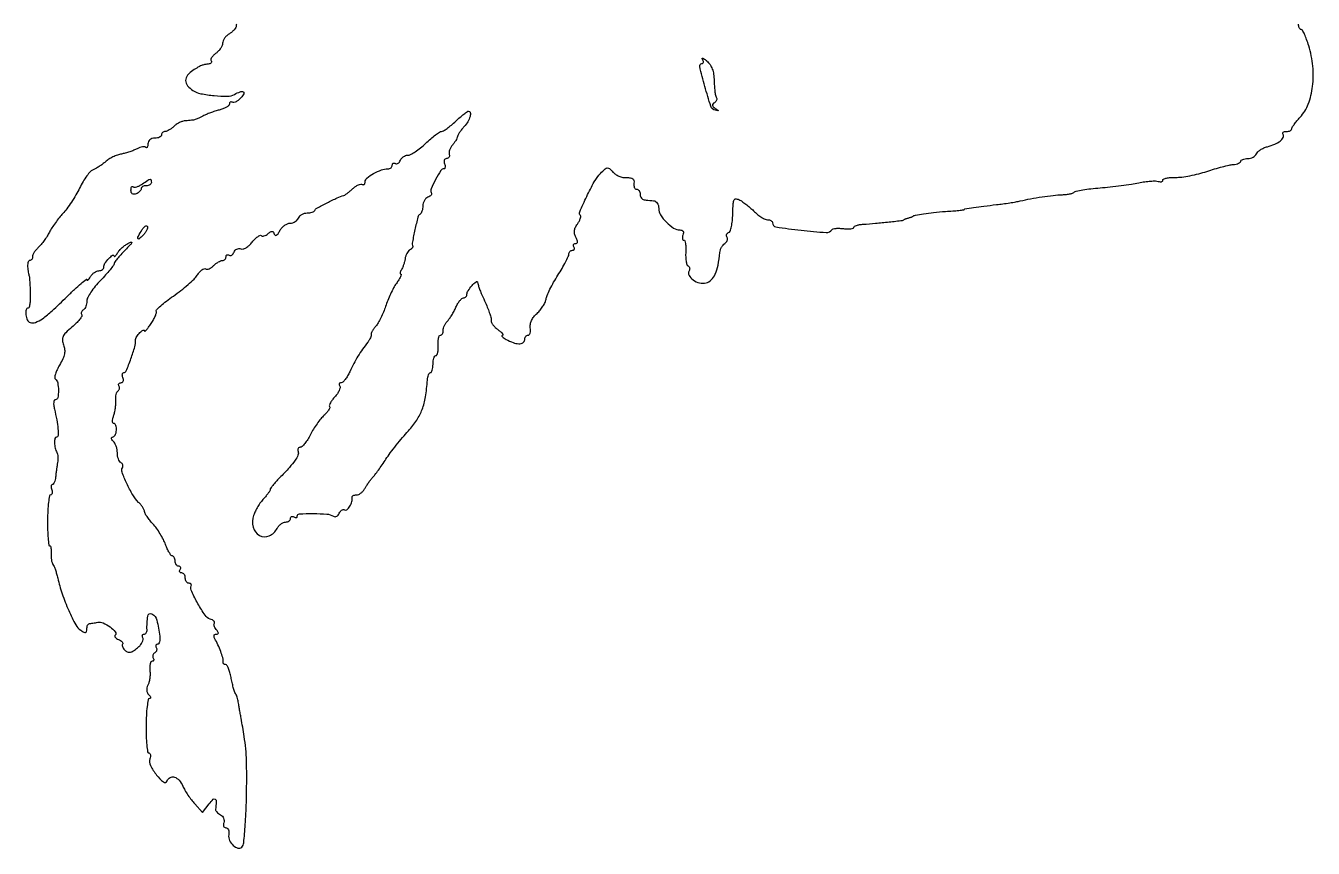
# Model space of a CAD drawing. Extents: x 0 to 379, y 0 to 484.
# Drawn here: x 0 to 379.3, y -0.1 to 242.1 of the extents above; entities that cross this region are included whole.
import ezdxf

# ---------------------------------------------------------------- set-up
doc = ezdxf.new("R2010")
doc.units = 0

msp = doc.modelspace()

# ---------------------------------------------------------------- linework, layer by layer
msp.add_lwpolyline([(62.102124, 242.59124, 0.098884), (62, 242.079902, -0.135674), (61.863312, 241.585438, -0.04347), (61.4125, 240.962291, -0.039695), (60.765363, 240.324309, -0.035184), (60, 239.767927, 0.050131), (59.234929, 239.17608, 0.047501), (58.5875, 238.433815, 0.051085), (58.144274, 237.660153, 0.104925), (58, 236.980212, -0.099852), (57.860695, 236.289614, -0.046649), (57.428233, 235.481404, -0.043677), (56.79823, 234.689213, -0.046816), (56.053561, 234.038604, 0.037974), (55.345323, 233.441537, 0.054772), (54.827366, 232.807554, 0.069684), (54.559149, 232.232519, 0.215985), (54.612578, 231.817845, -0.11301), (54.722079, 231.496597, -0.159927), (54.65847, 231.203523, -0.144582), (54.424985, 230.984817, -0.087236), (54.059017, 230.875, 0.019151), (52.707753, 230.66277, 0.045635), (51.733434, 230.37701, 0.038735), (50.736757, 229.890722, 0.010653), (49.25, 228.973722, 0.078648), (47.644797, 227.534468, 0.172398), (47.099603, 226.000256, 0.172848), (47.64529, 224.468898, 0.079124), (49.25, 223.037864, 0.094715), (51.549035, 222.115696, 0.025287), (55.470586, 221.55493, 0.024041), (59.389828, 221.38474, 0.121169), (61.5, 221.914215, -0.030524), (63.185936, 222.67922, -0.209099), (64.075594, 222.637095, -0.426784), (64.253274, 222.071655, -0.058382), (63.452738, 220.947776, -0.036898), (62.730673, 220.259465, -0.050554), (61.983474, 219.762752, -0.061447), (61.320234, 219.51089, -0.201086), (60.866353, 219.582598, 0.097362), (60.535938, 219.706765, 0.174927), (60.254491, 219.65526, 0.170647), (60.06614, 219.434082, 0.092102), (60, 219.078069, -0.202848), (59.811626, 218.632851, -0.054374), (59.192188, 218.150487, -0.04597), (58.302874, 217.70865, -0.033659), (57.25, 217.38072, 0.017008), (56.051051, 217.050631, 0.01182), (54.720312, 216.600299, 0.011937), (53.462119, 216.10675, 0.023999), (52.5, 215.647103, -0.012808), (50.992902, 214.885225, -0.042295), (49.951434, 214.4957, -0.040838), (48.840468, 214.280037, -0.011346), (47.071429, 214.125, 0.059082), (46.223651, 213.96832, 0.03547), (45.26875, 213.596094, 0.0351), (44.358338, 213.083532, 0.050658), (43.642857, 212.5, -0.032161), (42.989814, 211.925966, -0.032192), (42.26875, 211.440625, -0.03396), (41.586132, 211.10227, -0.098387), (41.071429, 211, 0.09221), (40.662416, 210.923923, 0.096076), (40.314732, 210.70625, 0.099376), (40.082053, 210.381541, 0.106313), (40, 210, -0.191087), (39.848523, 209.618118, -0.088204), (39.4125, 209.29375, -0.068025), (38.765418, 209.073693, -0.048028), (38, 209, 0.07172), (37.189264, 208.883106, 0.102443), (36.55, 208.541667, 0.11401), (36.144249, 208.006838, 0.105888), (36, 207.333333, -0.036245), (35.956608, 206.735523, -0.101051), (35.814502, 206.341748, -0.237774), (35.605842, 206.212042, -0.222224), (35.368517, 206.29815, 0.1833), (34.99016, 206.468396, 0.054915), (34.34789, 206.436595, 0.04696), (33.576034, 206.237003, 0.036141), (32.780805, 205.88269, -0.028477), (31.841265, 205.446718, -0.014496), (30.61717, 205.001927, -0.014353), (29.324444, 204.614985, -0.020829), (28.162287, 204.354521, 0.0422), (26.997177, 204.040611, 0.02635), (25.694547, 203.489537, 0.026369), (24.459162, 202.805586, 0.042785), (23.5, 202.08566, -0.021277), (22.6138, 201.358941, -0.017173), (21.604627, 200.653683, -0.017505), (20.626652, 200.066652, -0.042046), (19.856176, 199.721141, 0.124344), (19.074671, 199.203598, 0.024849), (18.003099, 197.901967, 0.02487), (16.878851, 196.22048, 0.02095), (15.856176, 194.3383, -0.017358), (14.767779, 192.300411, -0.013314), (13.444138, 190.150563, -0.013513), (12.096323, 188.203647, -0.030838), (10.953655, 186.830963, 0.01937), (9.873009, 185.591691, 0.012952), (8.730293, 184.096268, 0.013053), (7.696654, 182.586973, 0.024903), (6.960483, 181.314791, -0.021814), (6.278175, 180.118718, -0.015964), (5.422593, 178.851764, -0.01619), (4.533335, 177.701849, -0.034035), (3.756828, 176.882705, 0.031629), (3.084503, 176.180259, 0.032952), (2.516068, 175.407758, 0.034916), (2.118843, 174.678374, 0.107635), (2, 174.132705, -0.071869), (1.937459, 173.699848, -0.08698), (1.755341, 173.332732, -0.100401), (1.484731, 173.087305, -0.134937), (1.167119, 173, 0.257279), (0.866689, 172.834453, 0.077618), (0.652201, 172.339063, 0.056197), (0.548709, 171.612021, 0.034909), (0.583786, 170.75, 0.006054), (0.690053, 169.887328, 0.00996), (0.803254, 169.160937, 0.003947), (0.915232, 168.55388, 0.359511), (0.980482, 168.5, -0.392763), (1.042723, 168.442191, -0.000935), (1.139098, 167.10446, -0.004822), (1.231847, 165.570876, -0.002898), (1.313815, 163.749225, -0.014819), (1.33118, 161.927905, -0.024515), (1.224996, 160.394217, -0.021709), (1.035449, 159.23119, -0.355668), (0.75, 158.999225, 0.349394), (0.10512, 158.487016, 0.08626), (0.025172, 157.040015, 0.07342), (0.445252, 155.482703, 0.211294), (1.25, 154.741554, 0.174847), (2.850894, 154.770974, 0.061359), (4.914034, 155.86385, 0.034399), (7.756642, 158.155381, 0.008351), (12.114334, 162.33, -0.006931), (14.374923, 164.507965, -0.012813), (16.280018, 166.203625, -0.008888), (17.795455, 167.438902, -0.613208), (18.030409, 167.33, 0.356003), (18.14517, 167.199324, 0.225136), (18.351299, 167.257875, 0.060739), (18.685217, 167.63114, 0.020271), (19.080099, 168.25, -0.055942), (19.577617, 168.919365, -0.050884), (20.225995, 169.485938, -0.054217), (20.919862, 169.872383, -0.100292), (21.54969, 170, 0.072223), (22.103907, 170.080474, 0.087189), (22.573971, 170.314732, 0.100444), (22.888219, 170.662847, 0.134323), (23, 171.071429, -0.150066), (23.335393, 172.163745, -0.038676), (24.4984, 173.622303, -0.061147), (25.598591, 174.545614, -0.582517), (26.030409, 174.321429, 0.357981), (26.144432, 174.192607, 0.223523), (26.349283, 174.251755, 0.060443), (26.681008, 174.623067, 0.020222), (27.073236, 175.237737, -0.051582), (27.619218, 175.985613, -0.027045), (28.436613, 176.799164, -0.026591), (29.373585, 177.550363, -0.036704), (30.292827, 178.113009, -0.048972), (31.10732, 178.436451, -0.65183), (31.259296, 178.254406, -0.075726), (30.783538, 177.574951, -0.006077), (29.25, 176.006615, 0.010899), (28.005023, 174.708579, 0.01525), (26.954688, 173.492116, 0.011529), (26.146894, 172.448458, 0.160258), (26, 172.001925, -0.164942), (25.842728, 171.538144, -0.008123), (24.825, 170.25388, -0.012421), (23.532534, 168.753873, -0.00859), (22, 167.119437, 0.021551), (20.468764, 165.399129, 0.025235), (19.175, 163.63864, 0.025391), (18.247239, 162.064348, 0.121025), (18, 161.057872, -0.047633), (17.924701, 160.269253, -0.04665), (17.701458, 159.503353, -0.050536), (17.373444, 158.869956, -0.110041), (16.983688, 158.489919, 0.080187), (16.634215, 158.187339, 0.091392), (16.416538, 157.802603, 0.100747), (16.362762, 157.396908, 0.121732), (16.480127, 157.032156, -0.279021), (16.484679, 156.546532, -0.032878), (15.84748, 155.61626, -0.03173), (14.866892, 154.519935, -0.020581), (13.606404, 153.377123, 0.01857), (11.794145, 151.747276, 0.090104), (10.992261, 150.627566, 0.136543), (10.804937, 149.538625, 0.065662), (11.133621, 148.14855, -0.063739), (11.456894, 146.804363, -0.075926), (11.401082, 145.502699, -0.060045), (10.929313, 144.051717, -0.024691), (9.965797, 142.217457, 0.023382), (9.228383, 140.822507, 0.036187), (8.739377, 139.551158, 0.040515), (8.52029, 138.542398, 0.277184), (8.713731, 138.094776, -0.19536), (9.406662, 136.996485, -0.042936), (9.613873, 134.729888, -0.043768), (9.437109, 132.582543, -0.365364), (8.746321, 132, 0.279844), (8.410484, 131.796065, 0.092845), (8.236337, 131.221267, 0.058401), (8.243061, 130.342251, 0.029401), (8.445321, 129.25, -0.015159), (9.12583, 126.081696, -0.026502), (9.469107, 123.420076, -0.02628), (9.514257, 121.433623, -0.405505), (9.067505, 121, 0.358285), (8.594341, 120.611012, 0.054267), (8.480812, 119.297611, 0.049994), (8.671619, 117.742765, 0.076678), (9.167822, 116.482419, -0.082998), (9.363411, 115.966717, -0.031467), (9.466608, 115.201086, -0.030111), (9.475986, 114.337816, -0.032301), (9.380128, 113.5, 0.006636), (9.225456, 112.572406, 0.003584), (9.058386, 111.426563, 0.003569), (8.904893, 110.256856, 0.005615), (8.791539, 109.25, -0.031214), (8.649558, 108.388228, -0.046141), (8.410226, 107.660938, -0.05653), (8.117696, 107.153638, -0.238047), (7.813277, 107, 0.241897), (7.575341, 106.877734, 0.127018), (7.452315, 106.559375, 0.078455), (7.471951, 106.074953, 0.042352), (7.638374, 105.5, -0.049816), (7.795471, 104.925348, -0.090853), (7.788732, 104.440625, -0.140474), (7.625628, 104.12287, -0.207254), (7.341938, 104, 0.364651), (6.993835, 103.707193, 0.012286), (6.709884, 101.796875, 0.018003), (6.498718, 99.375496, 0.010912), (6.414831, 96.5, 0.008166), (6.440681, 93.624305, 0.01356), (6.567759, 91.203125, 0.007169), (6.753304, 89.232795, 0.382858), (7.012763, 89, -0.293395), (7.250848, 88.847135, -0.057321), (7.416253, 88.339062, -0.044554), (7.49738, 87.612302, -0.027303), (7.469368, 86.75, 0.031949), (7.447688, 85.81521, 0.030193), (7.543818, 84.867187, 0.031586), (7.732927, 84.039313, 0.085204), (7.9986, 83.5, -0.057723), (8.322821, 82.923622, -0.014359), (8.713098, 81.9125, -0.014487), (9.095381, 80.721863, -0.014088), (9.411972, 79.5, 0.026837), (10.740589, 74.862411, 0.020668), (12.664133, 69.961401, 0.01704), (14.71682, 65.705633, 0.133042), (16.200087, 64.107116, 0.022545), (17.140959, 63.576915, 0.171269), (17.637991, 63.512523, 0.288327), (17.915394, 63.782503, 0.059453), (18, 64.491526, -0.047396), (18.055375, 65.074396, -0.063216), (18.220312, 65.579361, -0.078709), (18.463174, 65.935064, -0.180156), (18.75, 66.076511, 0.012191), (19.148837, 66.127051, 0.003256), (19.78094, 66.227075, 0.003299), (20.498086, 66.350214, 0.003399), (21.206393, 66.481627, -0.155403), (22.809212, 66.291457, -0.053077), (24.850739, 65.088456, -0.059402), (26.382534, 63.640675, -0.387955), (26.338684, 62.672017, 0.228152), (26.237529, 62.383095, 0.142875), (26.378302, 62.046083, 0.0865), (26.768545, 61.704698, 0.044965), (27.351128, 61.418754, -0.050169), (27.942512, 61.12083, -0.079672), (28.365578, 60.745315, -0.11187), (28.560105, 60.355677, -0.201099), (28.505267, 60.008522, 0.168514), (28.420045, 59.626852, 0.077714), (28.557205, 59.129947, 0.063749), (28.884304, 58.598541, 0.049787), (29.360677, 58.115628, 0.09614), (30.123787, 57.697715, 0.135335), (30.895068, 57.666611, 0.092779), (31.783308, 58.056643, 0.028924), (32.941484, 58.949249, 0.038952), (33.75196, 59.771013, 0.0532), (34.33382, 60.631968, 0.065338), (34.622239, 61.403993, 0.19767), (34.5328, 61.946928, -0.067363), (34.353226, 62.350071, -0.14079), (34.351596, 62.69066, -0.190809), (34.522627, 62.914691, -0.136252), (34.829872, 63, 0.132757), (35.187648, 63.096699, 0.104895), (35.485694, 63.367188, 0.091319), (35.677779, 63.772391, 0.074552), (35.731355, 64.25, -0.04621), (35.955266, 68.29989, -0.509076), (37.180178, 68.939847, -0.221185), (38.626974, 67.132752, -0.032617), (39.461471, 62.400448, -0.036256), (39.495376, 61.48086, -0.058044), (39.376878, 60.705132, -0.080419), (39.136408, 60.178071, -0.250625), (38.80347, 60, 0.119512), (38.498618, 59.926077, 0.186876), (38.321661, 59.726548, 0.152933), (38.305817, 59.425103, 0.075787), (38.457295, 59.069098, -0.110145), (38.597587, 58.665018, -0.099917), (38.560288, 58.224179, -0.094986), (38.350569, 57.814355, -0.088941), (38, 57.5, 0.088941), (37.649431, 57.185645, 0.094986), (37.439712, 56.775821, 0.099917), (37.402413, 56.334982, 0.110145), (37.542705, 55.930902, -0.075787), (37.694183, 55.574897, -0.152933), (37.678339, 55.273452, -0.186876), (37.501382, 55.073923, -0.119512), (37.19653, 55, 0.270695), (36.864547, 54.806056, 0.071313), (36.632494, 54.209494, 0.052319), (36.524088, 53.340072, 0.032221), (36.570433, 52.308917, -0.033846), (36.618454, 51.157151, -0.027275), (36.518767, 49.921972, -0.028055), (36.299214, 48.787481, -0.061111), (35.979724, 47.962113, 0.0629), (35.683181, 47.18784, 0.083927), (35.628615, 46.438228, 0.089641), (35.821779, 45.74993, 0.083441), (36.246804, 45.153196, -0.039664), (36.625142, 44.709548, -0.113589), (36.782186, 44.338741, -0.250051), (36.705072, 44.102604, -0.193632), (36.45, 43.999966, 0.363186), (36.070779, 43.682632, 0.012766), (35.759962, 41.649951, 0.018377), (35.528299, 39.067131, 0.011145), (35.434977, 35.999966, 0.010351), (35.473543, 32.932694, 0.017139), (35.648262, 30.34999, 0.011211), (35.904212, 28.300501, 0.371881), (36.252364, 28, -0.229602), (36.542969, 27.859127, -0.121357), (36.712544, 27.485937, -0.078655), (36.72837, 26.920509, -0.044552), (36.579803, 26.25, 0.198799), (36.746351, 24.304191, 0.04604), (38.556504, 21.479355, 0.061265), (40.563503, 19.467832, 0.495158), (41.644242, 19.75, -0.169702), (42.555791, 20.764338, -0.207015), (43.815393, 20.883416, -0.138034), (45.173084, 19.977624, -0.07275), (46.263154, 18.25, 0.027887), (46.89497, 17.01657, 0.01517), (47.798721, 15.573437, 0.015074), (48.809691, 14.157263, 0.023066), (49.777035, 13), (52.07064, 10.5), (54.013084, 13, -0.029692), (55.220897, 14.377349, -0.396613), (55.835985, 14.399717, -0.234172), (56.145752, 13.650235, -0.016698), (55.9104, 11.339895, 0.178862), (55.980002, 11.027278, 0.04743), (56.301865, 10.619207, 0.0419), (56.782847, 10.193579, 0.032627), (57.368867, 9.813448, -0.084263), (57.917518, 9.371284, -0.081872), (58.296086, 8.768738, -0.085662), (58.449872, 8.101937, -0.105936), (58.351478, 7.473553, 0.070707), (58.222377, 6.910077, 0.118876), (58.295767, 6.432856, 0.152637), (58.556606, 6.118209, 0.144925), (58.955869, 6, -0.191007), (59.376855, 5.833088, -0.108759), (59.690172, 5.374322, -0.07993), (59.846444, 4.685232, -0.05238), (59.812858, 3.870033, 0.144112), (60.038236, 2.275469, 0.097583), (61.113335, 0.773396, 0.120965), (62.495298, -0.007385, 0.271089), (63.620358, 0.287025, 0.173857), (64.216682, 1.550003, 0.006425), (64.666271, 6.889464, 0.01082), (64.988869, 13.399491, 0.006847), (65.096649, 21, 0.007057), (65.032095, 25.736888, 0.017005), (64.815789, 29.235532, 0.015558), (64.349769, 32.889121, 0.005067), (63.439684, 38.251576, -0.001282), (63.199159, 39.606556, -0.001204), (62.9604, 40.991565, -0.001197), (62.754531, 42.221001, -0.004151), (62.629888, 43.017581, 0.02523), (62.499214, 43.671071, 0.018539), (62.291548, 44.380196, 0.018826), (62.044236, 45.038027, 0.039101), (61.793444, 45.525197, -0.060156), (61.514636, 46.127699, -0.010604), (61.155073, 47.323735, -0.011353), (60.79317, 48.752244, -0.009993), (60.479494, 50.257616, 0.021553), (60.145962, 51.69149, 0.032584), (59.722595, 52.900675, 0.034154), (59.275402, 53.780567, 0.263961), (58.888709, 54, -0.086411), (58.561472, 54.056979, -0.114029), (58.307694, 54.220313, -0.125981), (58.167615, 54.46428, -0.120369), (58.158759, 54.75, 0.117057), (58.13655, 55.657979, 0.0186), (57.615798, 57.373552, 0.020363), (56.851158, 59.329743, 0.019395), (55.918528, 61.25, -0.031371), (55.55885, 62.038023, -0.11974), (55.490863, 62.569942, -0.23098), (55.686984, 62.879162, -0.138776), (56.113971, 63, 0.081884), (56.579828, 63.076808, 0.317906), (56.742339, 63.300455, 0.154433), (56.625494, 63.686835, 0.023157), (56.131121, 64.342009, -0.043557), (55.746543, 64.897367, -0.059937), (55.510985, 65.456267, -0.075483), (55.449144, 65.935009, -0.193144), (55.584036, 66.250703, 0.281906), (55.647775, 66.515928, 0.127085), (55.448058, 66.829916, 0.071567), (54.985123, 67.152485, 0.035889), (54.325361, 67.426721, -0.163523), (52.840169, 68.547266, -0.021452), (50.719428, 71.949814, -0.020658), (48.892385, 75.518672, -0.183487), (48.772895, 77.25, 0.135227), (48.780089, 77.535358, 0.140109), (48.639538, 77.779688, 0.116508), (48.365046, 77.943628, 0.076757), (48, 78, -0.148195), (47.618646, 78.115568, -0.098894), (47.29375, 78.440625, -0.082425), (47.074694, 78.926543, -0.064853), (47, 79.5, 0.06887), (46.920655, 80.073318, 0.085131), (46.688914, 80.559375, 0.099915), (46.344827, 80.884374, 0.140337), (45.940983, 81, -0.108972), (45.586039, 81.078288, -0.182303), (45.3746, 81.29375, -0.161196), (45.343488, 81.6179, -0.082592), (45.5, 82, 0.082592), (45.656512, 82.3821, 0.161196), (45.6254, 82.70625, 0.182303), (45.413961, 82.921712, 0.108972), (45.059017, 83, -0.140337), (44.655173, 83.115626, -0.099915), (44.311086, 83.440625, -0.085131), (44.079345, 83.926682, -0.06887), (44, 84.5, 0.051303), (43.940954, 85.073945, 0.071236), (43.765261, 85.559375, 0.09129), (43.505903, 85.885687, 0.181234), (43.200888, 86, -0.23433), (42.821191, 86.188288, -0.027724), (42.27801, 86.991429, -0.028477), (41.707011, 88.082129, -0.019595), (41.181333, 89.375078, 0.031625), (40.534803, 90.861783, 0.018864), (39.590764, 92.544932, 0.018844), (38.519338, 94.157097, 0.0308), (37.480444, 95.4266, -0.016292), (36.53067, 96.520861, -0.020541), (35.728631, 97.595454, -0.019113), (35.139372, 98.531434, -0.131666), (35, 99.051522, 0.114916), (34.888056, 99.53216, 0.028131), (34.485937, 100.244512, 0.027338), (33.919843, 101.029444, 0.0243), (33.25, 101.780859, -0.059692), (31.525492, 104.014752, -0.025764), (29.764151, 107.343669, -0.018966), (28.369897, 110.667176, -0.232261), (28.49974, 111.99958, 0.117123), (28.624888, 112.376733, 0.100555), (28.577548, 112.793034, 0.092865), (28.364112, 113.18478, 0.083482), (28.016312, 113.489919, -0.122022), (27.62601, 113.888919, -0.047811), (27.298542, 114.591814, -0.043653), (27.075163, 115.455158, -0.041507), (27, 116.359017, 0.046611), (26.911614, 117.305082, 0.037328), (26.6475, 118.294211, 0.038592), (26.260156, 119.178881, 0.074024), (25.8, 119.8, -0.039603), (25.40621, 120.261653, -0.113371), (25.242489, 120.6475, -0.249897), (25.322337, 120.893169, -0.194078), (25.587196, 121, 0.185272), (25.975888, 121.149147, 0.080363), (26.328658, 121.5875, 0.063774), (26.594577, 122.234637, 0.046864), (26.725047, 123, 0.043636), (26.715834, 123.765766, 0.066339), (26.563224, 124.4125, 0.090153), (26.29976, 124.848029, 0.214957), (25.962602, 125, -0.276496), (25.669796, 125.175323, -0.114235), (25.544394, 125.638715, -0.066142), (25.613141, 126.35798, -0.031541), (25.87976, 127.25, 0.032845), (26.18415, 128.278138, 0.020593), (26.410021, 129.512437, 0.020649), (26.532491, 130.751514, 0.035104), (26.519009, 131.79234, -0.035981), (26.508745, 132.708446, -0.042447), (26.634475, 133.566041, -0.047383), (26.865495, 134.251418, -0.150475), (27.180312, 134.611439, 0.108419), (27.461387, 134.883754, 0.099691), (27.613254, 135.256914, 0.095485), (27.612166, 135.673668, 0.090388), (27.457295, 136.069098, -0.103085), (27.32854, 136.423882, -0.178898), (27.393483, 136.726548, -0.165964), (27.646275, 136.92949, -0.087099), (28.047972, 137, 0.148627), (28.444764, 137.120613, 0.152575), (28.70238, 137.440625, 0.116977), (28.771857, 137.926317, 0.069008), (28.638374, 138.5, -0.045994), (28.476511, 139.074813, -0.084647), (28.469887, 139.559375, -0.134388), (28.612753, 139.877241, -0.22394), (28.873097, 140, 0.304705), (29.593944, 140.484252, 0.009017), (30.97865, 144.057609, 0.015312), (32.154592, 147.593834, 0.090331), (32.368552, 149.526765, -0.104166), (32.435436, 150.009574, -0.041143), (32.714817, 150.622825, -0.038449), (33.13643, 151.257199, -0.039019), (33.648317, 151.816192, -0.02989), (34.168436, 152.246865, -0.074281), (34.604879, 152.476052, -0.17835), (34.881137, 152.471153, -0.307072), (35.006589, 152.289427, 0.611452), (35.157675, 152.213656, 0.050732), (35.580082, 152.594819, 0.026403), (36.204926, 153.363555, 0.011726), (36.949653, 154.437617, 0.019764), (37.659925, 155.613735, 0.027851), (38.190485, 156.71748, 0.027037), (38.513732, 157.636157, 0.212579), (38.454459, 158.073688, -0.349663), (38.50593, 158.503539, -0.013452), (39.758605, 159.67514, -0.018918), (41.431446, 161.048033, -0.011571), (43.500279, 162.544632, 0.014387), (45.711288, 164.16313, 0.014387), (47.82555, 165.906112, 0.014361), (49.580807, 167.531272, 0.053828), (50.532816, 168.690427, -0.034436), (51.192283, 169.559924, -0.051821), (51.888231, 170.207637, -0.066657), (52.516797, 170.561584, -0.237654), (52.963312, 170.522674, 0.169916), (53.408105, 170.42463, 0.066598), (54.024922, 170.583878, 0.055771), (54.705815, 170.953278, 0.04425), (55.347952, 171.490809, -0.031977), (56.004511, 172.068362, -0.032099), (56.72855, 172.556675, -0.033858), (57.413322, 172.897216, -0.098769), (57.928571, 173, 0.097854), (58.337488, 173.080802, 0.097658), (58.685268, 173.311086, 0.098218), (58.918159, 173.654874, 0.100235), (59, 174.059017, -0.093902), (59.068535, 174.420729, -0.172183), (59.262969, 174.644424, -0.17347), (59.553712, 174.694547, -0.095482), (59.895215, 174.564761, 0.158822), (60.280701, 174.471014, 0.122403), (60.693997, 174.607997, 0.095682), (61.073929, 174.965093, 0.064886), (61.357361, 175.488885, -0.094886), (61.681749, 176.01137, -0.096872), (62.174134, 176.372518, -0.09886), (62.757514, 176.516898, -0.103351), (63.34175, 176.422353, 0.161075), (64.03484, 176.389753, 0.063819), (64.923922, 176.765517, 0.053418), (65.871378, 177.462249, 0.040891), (66.746849, 178.4053, -0.025172), (67.552676, 179.329931, -0.041842), (68.329394, 180.011133, -0.053053), (68.976396, 180.390515, -0.312003), (69.343079, 180.323588, 0.19171), (69.681196, 180.178006, 0.075985), (70.192053, 180.241642, 0.060376), (70.787646, 180.490799, 0.044005), (71.378588, 180.899237, -0.030174), (72.117042, 181.440366, -0.158423), (72.597268, 181.567001, -0.233004), (72.951363, 181.366956, -0.069351), (73.2352, 180.794401, 0.160911), (73.507033, 180.429938, 0.293435), (73.863884, 180.415646, 0.111986), (74.31907, 180.842991, 0.025629), (74.867629, 181.752663, -0.058318), (75.465682, 182.61218, -0.053305), (76.2628, 183.339845, -0.056865), (77.128754, 183.835383, -0.101889), (77.928195, 184, 0.074006), (78.681438, 184.112102, 0.064318), (79.409369, 184.440625, 0.066862), (80.002959, 184.926485, 0.096532), (80.361626, 185.5, -0.10064), (80.726856, 186.073575, -0.066826), (81.340387, 186.559375, -0.063505), (82.09754, 186.887948, -0.070766), (82.885282, 187, 0.035825), (83.655396, 187.055249, 0.043623), (84.35901, 187.220313, 0.049285), (84.904661, 187.461443, 0.160859), (85.166667, 187.75, -0.1649), (85.751783, 188.384303, -0.005656), (88.777549, 189.988671, -0.010937), (91.776428, 191.453447, -0.040235), (93.756286, 192.180774, 0.079259), (94.155677, 192.363856, 0.013555), (94.840083, 192.847432, 0.014482), (95.618929, 193.465982, 0.012469), (96.401444, 194.159375, -0.034784), (97.191655, 194.799022, -0.046337), (97.993602, 195.256418, -0.054452), (98.694128, 195.486184, -0.192764), (99.151444, 195.406403, 0.137365), (99.474298, 195.313371, 0.189526), (99.753028, 195.420543, 0.139562), (99.942514, 195.728371, 0.067223), (100.007802, 196.190983, -0.226312), (100.5349, 197.279138, -0.039295), (102.47808, 198.597256, -0.041898), (104.77041, 199.658954, -0.087721), (106.699365, 200, 0.079971), (107.196172, 200.079972, 0.091291), (107.617938, 200.311086, 0.100754), (107.899921, 200.655114, 0.122045), (108, 201.059017, -0.093902), (108.068535, 201.420729, -0.172183), (108.262969, 201.644424, -0.17347), (108.553712, 201.694547, -0.095482), (108.895215, 201.564761, 0.160704), (109.281217, 201.472387, 0.122111), (109.695897, 201.612949, 0.094924), (110.077963, 201.975437, 0.064087), (110.36383, 202.505744, -0.084579), (110.702496, 203.076969, -0.06614), (111.238247, 203.561062, -0.066166), (111.881568, 203.888302, -0.084808), (112.535369, 204, 0.123176), (113.377957, 204.210772, 0.023473), (114.746008, 205.025577, 0.023759), (116.289404, 206.154727, 0.019884), (117.816754, 207.491326, -0.012387), (119.300416, 208.829491, -0.016671), (120.711796, 209.960983, -0.013768), (121.92522, 210.817945, -0.144509), (122.5, 210.995954, 0.136686), (123.060752, 211.160234, 0.016355), (124.145006, 211.885238, 0.018512), (125.398849, 212.856573, 0.014228), (126.695766, 214.004627, -0.008059), (127.96045, 215.152283, -0.011705), (129.115582, 216.120109, -0.0074), (130.103934, 216.885888, -0.162505), (130.445766, 217, -0.367462), (130.972614, 216.552363, -0.107929), (130.91205, 215.40669, -0.066256), (130.261483, 213.868628, -0.054441), (129.193955, 212.438561, 0.018615), (128.488979, 211.623001, 0.019975), (127.863866, 210.775702, 0.019981), (127.387848, 210.009187, 0.083215), (127.202139, 209.5, -0.066484), (127.042071, 209.011175, -0.02153), (126.681574, 208.339006, -0.021038), (126.211889, 207.618036, -0.02216), (125.690873, 206.951934, 0.048494), (125.213513, 206.270658, 0.047497), (124.872431, 205.505544, 0.051502), (124.707703, 204.774102, 0.110535), (124.766022, 204.201934, -0.094298), (124.827707, 203.743354, -0.132506), (124.69932, 203.353068, -0.139411), (124.398786, 203.093455, -0.109291), (123.976345, 203, 0.145001), (123.570118, 202.879663, 0.152637), (123.304763, 202.559375, 0.118837), (123.230165, 202.073591, 0.070671), (123.361626, 201.5, -0.040569), (123.530415, 200.924552, -0.074859), (123.557054, 200.438768, -0.121281), (123.444875, 200.117603, -0.251239), (123.218615, 199.993677, 0.25361), (122.266595, 199.466712, 0.019434), (120.734812, 196.850233, 0.019596), (119.41175, 194.122385, 0.246302), (119.489956, 193.016252, -0.178639), (119.561386, 192.663922, -0.118417), (119.403124, 192.278096, -0.087901), (119.029179, 191.915168, -0.057235), (118.494256, 191.63617, 0.102073), (117.922854, 191.27004, 0.066782), (117.438938, 190.651823, 0.063205), (117.111602, 189.887278, 0.069685), (117, 189.090402, -0.040354), (116.935785, 188.296056, -0.043012), (116.744835, 187.539716, -0.047162), (116.465056, 186.925667, -0.124498), (116.131352, 186.58118, 0.194364), (115.528049, 185.759411, 0.007833), (114.655347, 182.092934, 0.009798), (113.924909, 178.459951, 0.130369), (114.033616, 177.111803, -0.219243), (114.015791, 176.918433, -0.050202), (113.819096, 176.645171, -0.042906), (113.506616, 176.347685, -0.030381), (113.110664, 176.068394, 0.092821), (112.682169, 175.67817, 0.041426), (112.272574, 175.030901, 0.039123), (111.941042, 174.253654, 0.042711), (111.746323, 173.45659, -0.024641), (111.572853, 172.615969, -0.018325), (111.302343, 171.707561, -0.018622), (110.983053, 170.867731, -0.039366), (110.662053, 170.25, 0.034728), (110.407046, 169.770179, 0.074461), (110.29533, 169.367188, 0.144318), (110.338665, 169.106752, 0.287354), (110.509077, 169, -0.504917), (110.633694, 168.831097, -0.0357), (110.385246, 168.192187, -0.027988), (109.902927, 167.305519, -0.014404), (109.2069, 166.25, 0.028327), (108.376768, 164.911486, 0.014117), (107.472678, 163.132812, 0.013966), (106.637429, 161.232421, 0.019957), (106.012378, 159.5, -0.020467), (105.408844, 157.832534, -0.017537), (104.641883, 156.130097, -0.017895), (103.834855, 154.632025, -0.047297), (103.123573, 153.645012, 0.023396), (102.520729, 152.8875, 0.031389), (102.052766, 152.145455, 0.032409), (101.756289, 151.507592, 0.189998), (101.758184, 151.145012, -0.164939), (101.777081, 150.794187, -0.037373), (101.570935, 150.225631, -0.034832), (101.220894, 149.572807, -0.02775), (100.758184, 148.920965, 0.014664), (99.225769, 146.877589, 0.016551), (97.879323, 144.827138, 0.016226), (96.649288, 142.656211, 0.013084), (95.466476, 140.25, -0.024778), (94.818158, 139.005478, -0.033355), (94.104677, 137.954688, -0.035223), (93.424963, 137.200628, -0.19408), (92.927563, 137, 0.108931), (92.577099, 136.92273, 0.182281), (92.368307, 136.710053, 0.161229), (92.337539, 136.390098, 0.082621), (92.491999, 136.012946, -0.190206), (92.587036, 135.483624, -0.055427), (92.330507, 134.680049, -0.04707), (91.812683, 133.762547, -0.035549), (91.085596, 132.861502, 0.025713), (90.345518, 131.980368, 0.036707), (89.791279, 131.122897, 0.040452), (89.466502, 130.394802, 0.226848), (89.510999, 129.982203, -0.236862), (89.546328, 129.583697, -0.046666), (89.211217, 128.923977, -0.040397), (88.635565, 128.157256, -0.02771), (87.870009, 127.383647, 0.03834), (86.936493, 126.399357, 0.016314), (85.836799, 124.951759, 0.016029), (84.758584, 123.32379, 0.020255), (83.873266, 121.75, -0.020966), (83.062657, 120.313796, -0.028811), (82.209306, 119.101563, -0.028608), (81.420819, 118.217252, -0.198918), (80.896343, 118, 0.124966), (80.523288, 117.905283, 0.143431), (80.263282, 117.646932, 0.124584), (80.161342, 117.257122, 0.082598), (80.233978, 116.798066, -0.179953), (80.195571, 115.680184, -0.055195), (79.37125, 114.173843, -0.032377), (77.705054, 112.095301, -0.008339), (74.75, 108.968308, 0.010217), (73.696519, 107.84511, 0.014399), (72.807812, 106.79884, 0.01053), (72.120411, 105.90262, 0.159644), (72, 105.53511, -0.141188), (71.898949, 105.184386, -0.015576), (71.427564, 104.483689, -0.018019), (70.797586, 103.670927, -0.013654), (70.05128, 102.824668, 0.032933), (69.234691, 101.823457, 0.01956), (68.3916, 100.534447, 0.019529), (67.648336, 99.177319, 0.031654), (67.137804, 97.965459, 0.146651), (66.983703, 94.4815, 0.20731), (68.85321, 92.051932, 0.234686), (71.69307, 91.923809, 0.167402), (74.066851, 94.124913, -0.055292), (74.559466, 94.842087, -0.052248), (75.205874, 95.449193, -0.056272), (75.900941, 95.863222, -0.106602), (76.535184, 96, 0.070605), (77.094997, 96.079448, 0.086218), (77.56971, 96.311086, 0.100223), (77.887088, 96.655173, 0.137166), (78, 97.059017, -0.108972), (78.078288, 97.413961, -0.182303), (78.29375, 97.6254, -0.161196), (78.6179, 97.656512, -0.082592), (79, 97.5, 0.063408), (79.383001, 97.32577, 0.134322), (79.70625, 97.315022, 0.19157), (79.918168, 97.463882, 0.145994), (80, 97.738166, -0.400174), (80.628497, 98.397692, -0.012497), (84.704204, 98.492184, -0.0182), (88.740237, 98.337898, -0.120318), (90.64586, 97.718871, 0.12926), (91.128566, 97.571412, 0.123978), (91.629794, 97.676837, 0.107949), (92.073383, 98.027604, 0.080234), (92.388152, 98.569126, -0.061778), (92.683736, 99.123546, -0.092661), (93.075338, 99.505402, -0.121115), (93.497527, 99.658054, -0.166377), (93.888152, 99.569126, 0.331166), (94.615771, 99.631873, 0.073242), (95.47247, 100.651148, 0.063761), (96.10494, 102.047206, 0.127339), (96.158759, 103.25, -0.203207), (96.214338, 103.535368, -0.114551), (96.476925, 103.779688, -0.080603), (96.915626, 103.945021, -0.04993), (97.464816, 104, 0.108696), (98.100827, 104.139916, 0.055962), (98.801504, 104.564594, 0.051761), (99.456066, 105.186882, 0.054013), (99.958268, 105.922023, -0.018179), (100.443718, 106.754842, -0.012272), (101.05437, 107.669545, -0.012373), (101.689281, 108.525986, -0.023952), (102.245213, 109.172023, 0.026397), (102.894464, 109.934007, 0.006113), (103.901694, 111.284907, 0.006294), (105.024311, 112.871229, 0.006121), (106.117311, 114.5, -0.015246), (107.404439, 116.344406, -0.00754), (109.143989, 118.609762, -0.007475), (111.020661, 120.907439, -0.010845), (112.750467, 122.873657, 0.039538), (115.191568, 125.992006, 0.05641), (116.790055, 129.119907, 0.049638), (117.776336, 132.819281, 0.023211), (118.345577, 137.75, -0.031403), (118.459398, 138.61182, -0.047061), (118.674951, 139.339063, -0.058497), (118.950858, 139.845236, -0.243359), (119.25, 140, 0.270668), (119.538908, 140.16876, 0.055558), (119.779687, 140.734375, 0.044499), (119.945545, 141.542129, 0.028402), (120, 142.5, -0.031856), (120.061078, 143.457698, -0.049163), (120.246525, 144.265625, -0.063192), (120.516799, 144.825004, -0.253875), (120.839235, 145, 0.293045), (121.150931, 145.199843, 0.053488), (121.379519, 145.88125, 0.042694), (121.507645, 146.85029, 0.026391), (121.5, 148, -0.026391), (121.492355, 149.14971, -0.042694), (121.620481, 150.11875, -0.053488), (121.849069, 150.800157, -0.293045), (122.160765, 151, 0.166428), (122.48092, 151.109601, 0.095282), (122.753475, 151.419643, 0.076183), (122.937712, 151.882149, 0.056813), (123, 152.428571, -0.070229), (123.090732, 153.071356, -0.037438), (123.370614, 153.82567, -0.036382), (123.778748, 154.567687, -0.0467), (124.261663, 155.178571, 0.038816), (124.830466, 155.875275, 0.015061), (125.510177, 156.919643, 0.014804), (126.181823, 158.100249, 0.017758), (126.740225, 159.25, -0.028963), (127.281028, 160.302843, -0.037707), (127.899706, 161.192187, -0.041485), (128.504962, 161.821258, -0.182426), (128.978561, 162, 0.104029), (129.368311, 162.081977, 0.098986), (129.699952, 162.314732, 0.096694), (129.922206, 162.662452, 0.094263), (130, 163.071429, -0.150152), (130.320767, 164.115483, -0.033187), (131.485776, 165.608841, -0.040816), (132.66719, 166.732516, -0.557459), (133.125, 166.571429, 0.01701), (133.429215, 165.376907, 0.021096), (133.7961, 164.290127, 0.01324), (134.372913, 162.90363, 0.002747), (135.464271, 160.5, -0.013642), (136.156628, 158.882411, -0.016564), (136.712824, 157.329931, -0.015237), (137.093534, 156.008072, -0.100852), (137.126967, 155.325297, 0.152643), (137.212108, 154.765179, 0.04784), (137.66046, 154.03292, 0.042743), (138.348519, 153.264756, 0.035992), (139.195961, 152.575297, -0.019845), (139.99505, 151.966945, -0.052229), (140.49868, 151.453811, -0.155541), (140.621123, 151.131528, -0.421029), (140.472506, 150.969591, 0.681672), (140.336746, 150.589315, 0.058798), (141.554068, 149.757219, 0.030236), (143.611242, 148.834389, 0.071157), (145.25, 148.46939, 0.075), (145.918641, 148.518047, 0.094739), (146.485938, 148.765473, 0.109701), (146.864051, 149.169663, 0.134184), (147, 149.667119, -0.072919), (147.074675, 150.176441, -0.087594), (147.291907, 150.608466, -0.100521), (147.614773, 150.897278, -0.133132), (147.993725, 151, 0.226376), (148.346935, 151.168554, 0.097048), (148.597559, 151.642058, 0.068496), (148.709079, 152.348631, 0.042827), (148.653885, 153.185729, -0.086513), (148.675928, 154.227634, -0.06171), (149.040442, 155.338692, -0.055687), (149.715437, 156.43585, -0.046093), (150.656145, 157.435729, 0.038301), (151.571445, 158.378773, 0.032268), (152.39078, 159.503952, 0.033501), (153.005146, 160.634177, 0.073284), (153.281191, 161.577724, -0.06622), (153.589448, 162.689127, -0.014087), (154.429798, 164.516752, -0.014503), (155.533316, 166.594865, -0.01334), (156.785205, 168.665271, 0.009747), (158.016421, 170.668829, 0.012838), (159.055654, 172.54493, 0.010308), (159.843843, 174.137512, 0.110181), (160, 174.837547, -0.08992), (160.080464, 175.281354, -0.095326), (160.311086, 175.65853, -0.099767), (160.654992, 175.910887, -0.108972), (161.059017, 176, 0.108972), (161.413961, 176.078288, 0.182303), (161.6254, 176.29375, 0.161196), (161.656512, 176.6179, 0.082592), (161.5, 177, -0.086162), (161.346712, 177.381926, -0.165017), (161.384935, 177.70625, -0.179623), (161.607263, 177.922241, -0.104247), (161.976167, 178, 0.151315), (162.387397, 178.127367, 0.232141), (162.567248, 178.445981, 0.110386), (162.476174, 179.002566, 0.027338), (162.082743, 179.845394, -0.063306), (161.714324, 180.809669, -0.087492), (161.655229, 181.732212, -0.080237), (161.917611, 182.677686, -0.045075), (162.512254, 183.714032, 0.025295), (163.020424, 184.523796, 0.037544), (163.373039, 185.283016, 0.0422), (163.548044, 185.902331, 0.249079), (163.452566, 186.214101, -0.306882), (163.237375, 187.333736, -0.009425), (165.27461, 191.841267, -0.017343), (167.516802, 196.169054, -0.062667), (169.361635, 198.65791, -0.015526), (170.670692, 199.944407, -0.160726), (171.349745, 200.253316, -0.213813), (171.980669, 200.04907, -0.030091), (172.962573, 199.049077, 0.070606), (173.734455, 198.380624, 0.045805), (174.782756, 197.833284, 0.04533), (175.929958, 197.479614, 0.063072), (177, 197.391166, -0.036218), (178.190086, 197.356765, -0.135389), (178.88126, 197.088331, -0.191286), (179.202546, 196.568048, -0.085596), (179.206163, 195.75, 0.056917), (179.170881, 195.08041, 0.086169), (179.305268, 194.514063, 0.115289), (179.582031, 194.138007, 0.178556), (179.956163, 194, -0.14229), (180.35422, 193.88438, -0.099695), (180.693373, 193.559375, -0.084459), (180.921853, 193.073353, -0.067835), (181, 192.5, 0.104148), (181.184055, 191.625957, 0.179778), (181.695389, 191.099525, 0.082994), (182.748672, 190.798266, 0.011767), (185, 190.596366, -0.135597), (185.579475, 190.394341, -0.095427), (186.06532, 189.898791, -0.081459), (186.389426, 189.178204, -0.06512), (186.5, 188.3328, 0.141163), (187.045216, 186.440123, 0.054723), (188.755887, 184.282122, 0.054742), (190.889307, 182.550534, 0.144092), (192.759998, 182, -0.096163), (193.310903, 181.893057, -0.16589), (193.660656, 181.591058, -0.150284), (193.773305, 181.112996, -0.075012), (193.638374, 180.5, 0.046303), (193.476897, 179.925199, 0.08516), (193.471364, 179.440625, 0.13494), (193.615887, 179.122782, 0.222512), (193.878125, 179, -0.320782), (194.179749, 178.784293, -0.041358), (194.384884, 177.968959, -0.035868), (194.489584, 176.835483, -0.021831), (194.458296, 175.490072, 0.024867), (194.434499, 174.105184, 0.032648), (194.557969, 172.846929, 0.034271), (194.791885, 171.855073, 0.181221), (195.127868, 171.420973, -0.102851), (195.428749, 171.135826, -0.098764), (195.596456, 170.750354, -0.097002), (195.605017, 170.324089, -0.095352), (195.452554, 169.923231, 0.268068), (195.413904, 168.624625, 0.116114), (196.602061, 167.284216, 0.09228), (198.531936, 166.398418, 0.123668), (200.449898, 166.398069, 0.138955), (201.973807, 167.274747, 0.086845), (203.143083, 168.986252, 0.059147), (203.982676, 171.626002, 0.024474), (204.509535, 175.341881, -0.0575), (204.669724, 176.10548, -0.045854), (205.007918, 176.876628, -0.047356), (205.461875, 177.540768, -0.080926), (205.967765, 177.980078, 0.078159), (206.412127, 178.361692, 0.090411), (206.691405, 178.843979, 0.100781), (206.764616, 179.350037, 0.124732), (206.621885, 179.802786, -0.097598), (206.46439, 180.222486, -0.122453), (206.497199, 180.63545, -0.125896), (206.717664, 180.976809, -0.106683), (207.088207, 181.196069, 0.232838), (207.524801, 181.627348, 0.028252), (207.905115, 182.962441, 0.028821), (208.19186, 184.701725, 0.019884), (208.323553, 186.694044, -0.007067), (208.450101, 189.826631, -0.104308), (208.73413, 190.884216, -0.333088), (209.311681, 191.168567, -0.076609), (210.4026, 190.784535, -0.031351), (211.314208, 190.220495, -0.013059), (212.472576, 189.352849, -0.01286), (213.668396, 188.356387, -0.016243), (214.718939, 187.37197, 0.027837), (215.733884, 186.464157, 0.029801), (216.821416, 185.696766, 0.031193), (217.827486, 185.156852, 0.10796), (218.545455, 185, -0.060824), (219.101672, 184.932086, -0.079439), (219.572727, 184.73207, -0.097374), (219.888099, 184.435773, -0.156877), (220, 184.087898, 0.370122), (221.042542, 182.872455, 0.010353), (228.425384, 181.891148, 0.011028), (235.836662, 181.226946, 0.278062), (237.575172, 182.121223, -0.209704), (237.896699, 182.343131, -0.027925), (238.733442, 182.456651, -0.028437), (239.794506, 182.480158, -0.020303), (240.979428, 182.390752, 0.02255), (242.13735, 182.308613, 0.037636), (243.112707, 182.356944, 0.045222), (243.809067, 182.509107, 0.327311), (244, 182.769529, -0.274915), (244.174661, 183.063184, -0.044953), (244.807813, 183.336718, -0.038703), (245.6963, 183.5547, -0.024958), (246.75, 183.674616, 0.00696), (250.349113, 183.953492, 0.005039), (254.350393, 184.360321, 0.001233), (258.309053, 184.813054, 0.159798), (258.75, 185.017021, -0.079736), (258.907173, 185.122493, -0.015799), (259.220312, 185.255, -0.016363), (259.598826, 185.387189, -0.014573), (260, 185.5, 0.011893), (260.40118, 185.610496, 0.01352), (260.779688, 185.735756, 0.012763), (261.094147, 185.858502, 0.070301), (261.25, 185.951511, -0.121876), (262.105264, 186.349837, -0.010497), (264.497863, 186.766242, -0.012845), (267.499, 187.145275, -0.008227), (271, 187.43825, 0.003046), (273.108914, 187.592743, 0.00506), (274.884375, 187.751782, 0.001031), (276.42981, 187.909215, 0.384191), (276.5, 187.98708, -0.367845), (276.671766, 188.188965, -0.002221), (279.246749, 188.595072, -0.007315), (282.300373, 189.017155, -0.004176), (286, 189.44214, 0.006479), (287.906147, 189.670002, 0.005504), (289.9125, 189.958762, 0.005554), (291.733723, 190.262128, 0.015542), (293, 190.528381, -0.013142), (296.035377, 191.181835, -0.009665), (299.428998, 191.75191, -0.009798), (302.738317, 192.176163, -0.017026), (305.5, 192.380509, 0.020026), (306.686054, 192.475425, 0.02542), (307.768666, 192.662082, 0.024887), (308.635719, 192.903286, 0.151046), (309.010352, 193.171258, -0.184338), (309.472258, 193.458384, -0.007622), (311.423997, 193.806148, -0.012361), (313.795085, 194.131501, -0.00837), (316.510352, 194.389967, 0.007053), (319.510997, 194.667619, 0.005573), (322.748571, 195.049857, 0.005638), (325.746536, 195.472151, 0.013923), (327.931591, 195.867641, -0.015434), (329.724904, 196.186633, -0.01788), (331.448685, 196.375997, -0.017144), (332.906892, 196.433442, -0.093142), (333.681591, 196.291943, 0.057412), (334.18636, 196.162135, 0.102221), (334.612717, 196.190625, 0.148353), (334.892484, 196.367985, 0.179704), (335, 196.657472, -0.308379), (335.228171, 196.992242, -0.039918), (336.101562, 197.257159, -0.035359), (337.31272, 197.432803, -0.021915), (338.75, 197.475224, 0.035971), (340.571785, 197.580261, 0.014828), (343.013771, 197.972233, 0.014581), (345.618859, 198.549226, 0.018168), (347.999008, 199.242573, -0.008195), (350.269405, 199.953365, -0.008393), (352.543911, 200.583413, -0.008196), (354.534818, 201.064402, -0.034535), (355.749008, 201.249918, 0.032661), (356.611123, 201.378339, 0.048294), (357.338771, 201.611172, 0.060128), (357.843809, 201.904583, 0.235298), (358, 202.218108, -0.232573), (358.147329, 202.517714, -0.072458), (358.596719, 202.770319, -0.055278), (359.253414, 202.942895, -0.036652), (360.031385, 203, 0.064087), (360.848428, 203.105156, 0.061411), (361.624961, 203.414115, 0.066264), (362.246115, 203.870508, 0.110037), (362.603742, 204.409753, -0.113094), (362.999242, 204.998353, -0.04486), (363.770719, 205.602391, -0.041441), (364.75441, 206.129322, -0.040781), (365.816763, 206.490147, 0.037172), (368.008156, 207.21687, 0.067915), (369.630275, 208.167613, 0.10776), (370.466358, 209.179938, 0.263138), (370.429973, 210.113307, -0.164171), (370.351971, 210.449263, -0.190638), (370.500904, 210.739534, -0.123371), (370.88313, 210.935851, -0.057307), (371.440983, 211, 0.046795), (372.037679, 211.055967, 0.066763), (372.542039, 211.223314, 0.086889), (372.882262, 211.469838, 0.195021), (373, 211.760218, -0.142338), (373.12607, 212.194102, -0.014876), (373.726414, 213.080528, -0.017496), (374.525818, 214.110457, -0.01316), (375.4729, 215.187348, 0.097024), (377.870057, 219.060381, 0.060396), (379.144579, 224.265415, 0.054657), (379.205658, 230.201934, 0.048821), (378.001791, 236.25, 0.014118), (377.393945, 238.07032, 0.02168), (376.756286, 239.604688, 0.017488), (376.156198, 240.779652, 0.272357), (375.781685, 241, -0.194292), (375.483118, 241.12057, -0.087136), (375.22962, 241.468716, -0.066996), (375.057558, 241.984929, -0.04702), (375, 242.59563, 0.07594)], format="xyb")
for points in [[(202.820028, 225.957147, 0.013131), (202.883323, 224.378048, 0.015682), (203.028583, 222.895741, 0.014506), (203.224881, 221.664157, 0.091884), (203.453549, 221.07516, -0.119112), (203.588057, 220.664415, -0.100659), (203.532617, 220.209538, -0.092236), (203.294699, 219.780047, -0.082033), (202.909549, 219.444098, 0.078791), (202.475849, 219.070693, 0.214137), (202.366027, 218.68993, 0.162774), (202.572211, 218.277734, 0.043239), (203.143237, 217.798869, -0.004413), (203.915709, 217.247113, -0.250389), (203.989929, 217.093872, -0.472206), (203.894442, 217.021461, -0.007017), (203.12016, 217.217149, -0.252729), (201.87697, 218.390904, -0.011168), (200.082283, 224.261341, -0.010651), (198.561607, 230.141745, -0.483842), (199.240894, 231, 0.187357), (199.511467, 231.105076, 0.180292), (199.645669, 231.367188, 0.109905), (199.604165, 231.770771, 0.051973), (199.387123, 232.25, -0.16808), (199.332855, 232.523223, -0.491375), (199.47448, 232.604381, -0.067242), (199.958712, 232.322375, -0.014371), (200.710897, 231.701085, -0.066131), (201.623624, 230.659593, -0.058974), (202.275187, 229.376012, -0.051544), (202.671064, 227.81856, -0.03304)], [(37, 196, -0.148195), (36.884432, 195.618646, -0.098894), (36.559375, 195.29375, -0.082425), (36.073457, 195.074694, -0.064853), (35.5, 195, 0.057609), (34.926285, 194.933678, 0.076852), (34.440625, 194.737678, 0.095748), (34.115158, 194.447641, 0.164455), (34, 194.106989, -0.13875), (33.891374, 193.723081, -0.061199), (33.559375, 193.307216, -0.053891), (33.073796, 192.924763, -0.048303), (32.5, 192.638374, -0.078273), (31.865299, 192.502972, -0.168826), (31.391321, 192.639546, -0.165716), (31.098566, 193.043348, -0.074854), (31, 193.698051, -0.036981), (31.043383, 194.283799, -0.103755), (31.185462, 194.667507, -0.240914), (31.393993, 194.791539, -0.215538), (31.631361, 194.701972, 0.218755), (32.017253, 194.559064, 0.055302), (32.691534, 194.686327, 0.046052), (33.506924, 195.020616, 0.032486), (34.353868, 195.535305, -0.005751), (36.013149, 196.669291, -0.103914), (36.606893, 196.907077, -0.38714), (36.90336, 196.719177, -0.066887)], [(34.580357, 180.4375, -0.02371), (33.404473, 179.368144, -0.563969), (33.059012, 179.488962, -0.181467), (33.167812, 180.200793, -0.011888), (34.24671, 182.023438, -0.033066), (34.749086, 182.720695, -0.079735), (35.225208, 183.139299, -0.178094), (35.589966, 183.216882, -0.283803), (35.827067, 183.018798, -0.143733), (35.845011, 182.52387, -0.050209), (35.598476, 181.847654, -0.044829), (35.160443, 181.116133, -0.039086)]]:
    msp.add_lwpolyline(points, format="xyb", close=True)

doc.saveas('drawing.dxf')
